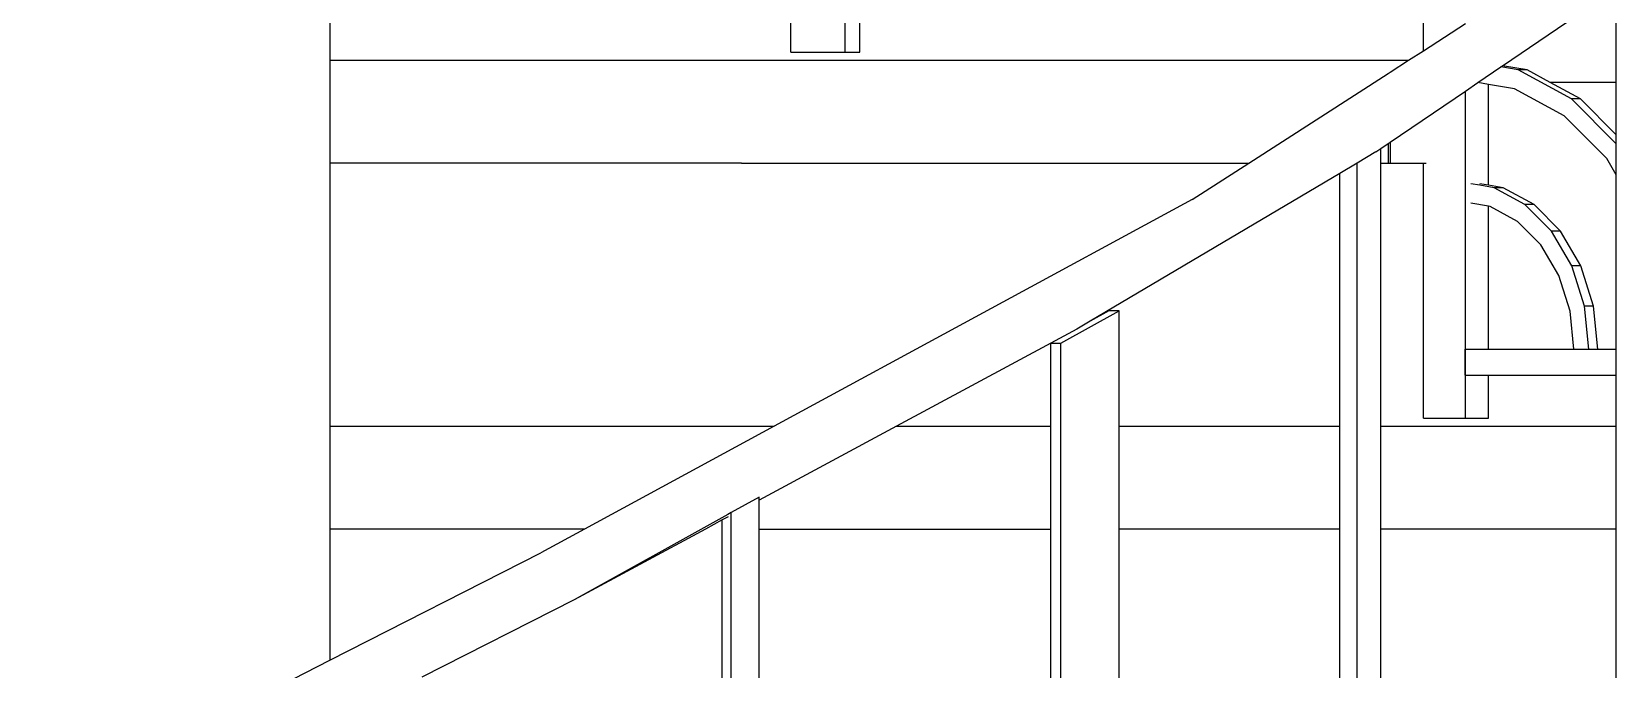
# Model space of a CAD drawing. Header units: millimetres. Extents: x 173236 to 801264, y -94969 to 615039.
# Drawn here: x 397123 to 397770, y -2363 to -2103 of the extents above; entities that cross this region are included whole.
import ezdxf

# ---------------------------------------------------------------- set-up
doc = ezdxf.new("R2010")
doc.units = ezdxf.units.MM
doc.header["$MEASUREMENT"] = 0
doc.layers.add('VOX-A-ELEV-1-NEAR', color=130, linetype='Continuous')
doc.layers.add('VOX-A-WALL-PATT', color=233, linetype='Continuous')

# ---------------------------------------------------------------- blocks, each defined once
blk = doc.blocks.new('west stsircase')
at = {"layer": 'VOX-A-WALL-PATT'}
for p, q in [((1460932.27, -1657.63), (1460932.27, -1764.83)), ((1461120.34, -1761.53), (1461120.34, -1657.63)), ((1461410.77, -1767.05), (1461457.13, -1735.52)), ((1461457.13, -1773.82), (1461457.13, -1735.52)), ((1461142.49, -1761.53), (1461142.49, -1744.01)), ((1461148.52, -1761.53), (1461148.52, -1744.01)), ((1461378.44, -1760.92), (1461378.44, -1744.01)), ((1461378.44, -1760.92), (1461395.58, -1749.89)), ((1461120.34, -1761.53), (1461142.49, -1761.53)), ((1461142.49, -1761.53), (1461148.52, -1761.53)), ((1461372.38, -1764.83), (1461378.44, -1760.92)), ((1460932.27, -1764.83), (1461100.31, -1764.83)), ((1460932.27, -1764.83), (1460932.27, -1806.77)), ((1461100.31, -1764.83), (1461364.08, -1764.83)), ((1461307.21, -1806.77), (1461364.08, -1770.17)), ((1461364.08, -1764.83), (1461364.85, -1764.83)), ((1461364.08, -1770.17), (1461364.85, -1769.67)), ((1461364.85, -1764.83), (1461372.38, -1764.83)), ((1461364.85, -1769.67), (1461372.38, -1764.83)), ((1461400.69, -1773.9), (1461410.02, -1767.56)), ((1461410.02, -1767.56), (1461410.77, -1767.05)), ((1461417.11, -1768.78), (1461410.02, -1767.56)), ((1461420.82, -1768.78), (1461410.77, -1767.05)), ((1461438.86, -1780.55), (1461417.11, -1768.78)), ((1461420.82, -1768.78), (1461417.11, -1768.78)), ((1461430.13, -1773.82), (1461420.82, -1768.78)), ((1461364.85, -1798.27), (1461395.58, -1777.38)), ((1461395.58, -1777.38), (1461400.69, -1773.9)), ((1461395.58, -1882.64), (1461395.58, -1777.38)), ((1461405.05, -1774.66), (1461400.69, -1773.9)), ((1461405.05, -1815.77), (1461405.05, -1774.66)), ((1461415.54, -1776.46), (1461405.05, -1774.66)), ((1461435.81, -1787.44), (1461415.54, -1776.46)), ((1461457.13, -1773.82), (1461430.13, -1773.82)), ((1461442.57, -1780.55), (1461430.13, -1773.82)), ((1461457.13, -1795.17), (1461457.13, -1773.82)), ((1461457.13, -1798.89), (1461438.86, -1780.55)), ((1461442.57, -1780.55), (1461438.86, -1780.55)), ((1461457.13, -1795.17), (1461442.57, -1780.55)), ((1461453.23, -1804.91), (1461435.81, -1787.44)), ((1461457.13, -1798.89), (1461457.13, -1795.17)), ((1461359.06, -1802.21), (1461351.46, -1806.71)), ((1461359.06, -1802.21), (1461361.09, -1800.79)), ((1461361.09, -1800.79), (1461364.08, -1798.8)), ((1461361.09, -1806.77), (1461361.09, -1800.79)), ((1461364.08, -1798.8), (1461364.85, -1798.27)), ((1461364.08, -1798.7), (1461364.08, -1798.8)), ((1461364.08, -1798.8), (1461364.08, -1806.77)), ((1461364.85, -1798.16), (1461364.85, -1798.27)), ((1461364.85, -1798.27), (1461364.85, -1806.77)), ((1461457.13, -1811.57), (1461457.13, -1798.89)), ((1460932.27, -1806.77), (1460932.27, -1913.97)), ((1461100.31, -1806.77), (1460932.27, -1806.77)), ((1461100.31, -1806.77), (1461307.21, -1806.77)), ((1461284.13, -1821.62), (1461307.21, -1806.77)), ((1461351.46, -1806.71), (1461344.3, -1810.94)), ((1461351.46, -2077.17), (1461351.46, -1806.71)), ((1461361.09, -1806.77), (1461364.08, -1806.77)), ((1461361.09, -1913.97), (1461361.09, -1806.77)), ((1461364.08, -1806.77), (1461364.85, -1806.77)), ((1461364.85, -1806.77), (1461378.44, -1806.77)), ((1461378.44, -1910.67), (1461378.44, -1806.77)), ((1461378.44, -1806.77), (1461379.61, -1806.77)), ((1461457.13, -1811.57), (1461453.23, -1804.91)), ((1461344.3, -1810.94), (1461242.56, -1871.12)), ((1461344.3, -1913.97), (1461344.3, -1810.94)), ((1461401.41, -1815.78), (1461397.77, -1815.16)), ((1461405.05, -1815.77), (1461401.41, -1815.15)), ((1461407.27, -1816.79), (1461401.41, -1815.78)), ((1461410.98, -1816.79), (1461405.05, -1815.77)), ((1461457.13, -1882.64), (1461457.13, -1811.57)), ((1461284.13, -1821.62), (1461113.64, -1913.97)), ((1461410.98, -1816.79), (1461407.27, -1816.79)), ((1461419.85, -1823.6), (1461407.27, -1816.79)), ((1461423.56, -1823.6), (1461410.98, -1816.79)), ((1461405.05, -1824.36), (1461397.77, -1823.11)), ((1461405.05, -1882.64), (1461405.05, -1824.36)), ((1461405.7, -1824.48), (1461405.05, -1824.36)), ((1461416.8, -1830.49), (1461405.7, -1824.48)), ((1461430.64, -1834.44), (1461419.85, -1823.6)), ((1461423.56, -1823.6), (1461419.85, -1823.6)), ((1461434.36, -1834.44), (1461423.56, -1823.6)), ((1461426.34, -1840.06), (1461416.8, -1830.49)), ((1461438.93, -1848.55), (1461430.64, -1834.44)), ((1461434.36, -1834.44), (1461430.64, -1834.44)), ((1461442.64, -1848.55), (1461434.36, -1834.44)), ((1461433.66, -1852.53), (1461426.34, -1840.06)), ((1461442.64, -1848.55), (1461438.93, -1848.55)), ((1461444.14, -1864.99), (1461438.93, -1848.55)), ((1461447.85, -1864.99), (1461442.64, -1848.55)), ((1461438.26, -1867.05), (1461433.66, -1852.53)), ((1461230.59, -1880.08), (1461254.27, -1866.94)), ((1461250.1, -1866.94), (1461242.56, -1871.12)), ((1461254.27, -1866.94), (1461250.1, -1866.94)), ((1461254.27, -1913.97), (1461254.27, -1866.94)), ((1461439.83, -1882.64), (1461438.26, -1867.05)), ((1461445.92, -1882.64), (1461444.14, -1864.99)), ((1461447.85, -1864.99), (1461444.14, -1864.99)), ((1461449.63, -1882.64), (1461447.85, -1864.99)), ((1461237.06, -1874.38), (1461226.46, -1880.08)), ((1461242.56, -1871.12), (1461237.06, -1874.38)), ((1461226.42, -1880.1), (1461163.47, -1913.97)), ((1461226.46, -1880.08), (1461226.42, -1880.1)), ((1461226.42, -1913.97), (1461226.42, -1880.1)), ((1461226.46, -1880.08), (1461230.59, -1880.08)), ((1461230.59, -2523.82), (1461230.59, -1880.08)), ((1461395.51, -1893.15), (1461395.51, -1882.64)), ((1461395.51, -1882.64), (1461395.58, -1882.64)), ((1461395.58, -1893.15), (1461395.58, -1882.64)), ((1461395.58, -1882.64), (1461405.05, -1882.64)), ((1461405.05, -1882.64), (1461439.83, -1882.64)), ((1461439.83, -1882.64), (1461445.92, -1882.64)), ((1461445.92, -1882.64), (1461449.63, -1882.64)), ((1461449.63, -1882.64), (1461457.13, -1882.64)), ((1461457.13, -1893.15), (1461457.13, -1882.64)), ((1461395.51, -1893.15), (1461395.58, -1893.15)), ((1461395.58, -1910.67), (1461395.58, -1893.15)), ((1461395.58, -1893.15), (1461405.05, -1893.15)), ((1461405.05, -1910.67), (1461405.05, -1893.15)), ((1461405.05, -1893.15), (1461457.13, -1893.15)), ((1461457.13, -1913.97), (1461457.13, -1893.15)), ((1461378.44, -1910.67), (1461395.58, -1910.67)), ((1461395.58, -1910.67), (1461405.05, -1910.67)), ((1460932.27, -1913.97), (1461113.64, -1913.97)), ((1460932.27, -1913.97), (1460932.27, -1955.91)), ((1461113.64, -1913.97), (1461036.21, -1955.91)), ((1461163.47, -1913.97), (1461107.45, -1944.1)), ((1461163.47, -1913.97), (1461197.15, -1913.97)), ((1461197.15, -1913.97), (1461226.42, -1913.97)), ((1461226.42, -1955.91), (1461226.42, -1913.97)), ((1461254.27, -1913.97), (1461344.3, -1913.97)), ((1461254.27, -1955.91), (1461254.27, -1913.97)), ((1461344.3, -1955.91), (1461344.3, -1913.97)), ((1461361.09, -1913.97), (1461457.13, -1913.97)), ((1461361.09, -1955.91), (1461361.09, -1913.97)), ((1461457.13, -1955.91), (1461457.13, -1913.97)), ((1461107.45, -1942.85), (1461096, -1949.2)), ((1461107.45, -1944.1), (1461107.45, -1942.85)), ((1461107.45, -1955.91), (1461107.45, -1944.1)), ((1461094.62, -1949.96), (1461031.98, -1984.7)), ((1461092.39, -1952.2), (1461085.51, -1955.91)), ((1461094.75, -1950.93), (1461092.39, -1952.2)), ((1461092.39, -1955.91), (1461092.39, -1952.2)), ((1461096, -1949.2), (1461094.62, -1949.96)), ((1461096, -2226.85), (1461096, -1949.2)), ((1461036.21, -1955.91), (1460932.27, -1955.91)), ((1460932.27, -1955.91), (1460932.27, -2009.42)), ((1461036.21, -1955.91), (1461018.37, -1965.57)), ((1461085.51, -1955.91), (1461031.98, -1984.7)), ((1461092.39, -2063.11), (1461092.39, -1955.91)), ((1461107.45, -1955.91), (1461197.15, -1955.91)), ((1461107.45, -2063.11), (1461107.45, -1955.91)), ((1461197.15, -1955.91), (1461226.42, -1955.91)), ((1461226.42, -2063.11), (1461226.42, -1955.91)), ((1461344.3, -1955.91), (1461254.27, -1955.91)), ((1461254.27, -2063.11), (1461254.27, -1955.91)), ((1461344.3, -2060.2), (1461344.3, -1955.91)), ((1461361.09, -2063.11), (1461361.09, -1955.91)), ((1461457.13, -1955.91), (1461361.09, -1955.91)), ((1461457.13, -2063.11), (1461457.13, -1955.91)), ((1460932.27, -2009.42), (1461018.37, -1965.57)), ((1461031.98, -1984.7), (1460969.89, -2016.32)), ((1460810.69, -2071.34), (1460932.27, -2009.42))]:
    blk.add_line(p, q, dxfattribs=at)

msp = doc.modelspace()

# ---------------------------------------------------------------- block references
at = {"layer": 'VOX-A-ELEV-1-NEAR'}
msp.add_blockref('west stsircase', (-1063687.48, -350), dxfattribs=at)

doc.saveas('drawing.dxf')
